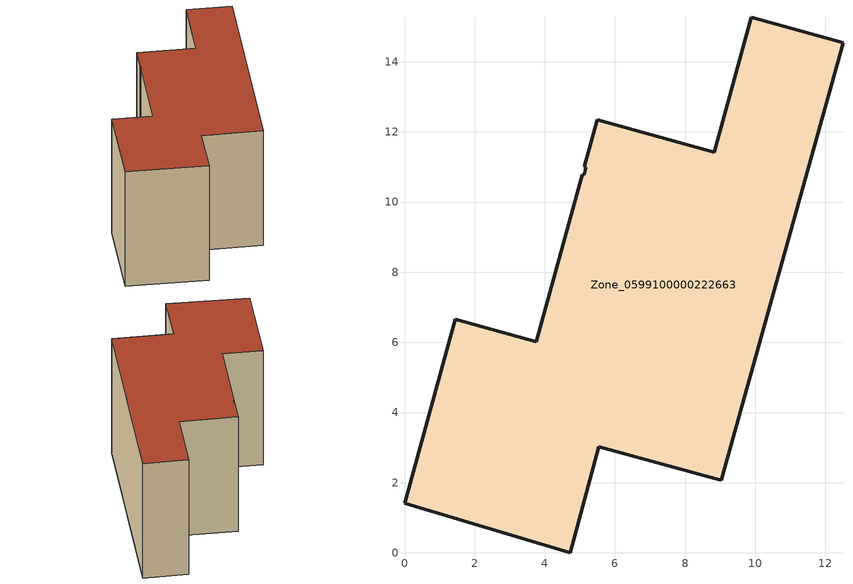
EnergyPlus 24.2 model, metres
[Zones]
Zone_0599100000222663
 floor ground (C_G): 8.83,11.42 9.89,15.27 12.5,14.55 9.04,2.06 5.53,3.02 4.72,0 0,1.41 1.45,6.67 3.75,6.01 5.06,10.79 5.13,10.78 5.17,10.98 5.12,11 5.49,12.35 z0
 wall outside (C_F): 5.53,3.02 9.04,2.06 12.5,14.55 9.89,15.27 8.83,11.42 5.49,12.35 5.12,11 5.17,10.98 5.13,10.78 5.06,10.79 3.75,6.01 1.45,6.67 0,1.41 4.72,0 5.53,3.02 z0:8.06
 roof outside (C_R): 8.83,11.42 5.49,12.35 5.12,11 5.17,10.98 5.13,10.78 5.06,10.79 3.75,6.01 1.45,6.67 0,1.41 4.72,0 5.53,3.02 9.04,2.06 12.5,14.55 9.89,15.27 z8.06
[BUILDING]
Pand.0599100000222663: North Axis=0; Terrain=City; Loads Convergence Tolerance Value=0.04; Temperature Convergence Tolerance Value=0.4; Solar Distribution=FullExterior; Maximum Number of Warmup Days=25; Minimum Number of Warmup Days=1
[Site:Location]
Rotterdam.The.Hague.AP_ZH_NLD Design_Conditions: Latitude=51.96; Longitude=4.45; Time Zone=1; Elevation=-4.5
[SITE:GROUNDTEMPERATURE:BUILDINGSURFACE]
18, 18, 18, 18, 18, 18, 18, 18, 18, 18, 18, 18
[MATERIAL] Thermal Absorptance=0.9; Solar Absorptance=0.7; Visible Absorptance=0.7
Name | Roughness | Thickness | Conductivity | Density | Specific Heat
G.TC.1975-1991 | MediumSmooth | 0.15 | 0.288461 | 540 | 1210
F.TC.1975-1991 | Rough | 0.3 | 0.230769 | 1920 | 840
R.TC.1975-1991 | MediumRough | 0.2 | 0.153846 | 1500 | 1000
[CONSTRUCTION]
C_G: G.TC.1975-1991
C_F: F.TC.1975-1991
C_R: R.TC.1975-1991
[ZONE]
Zone_0599100000222663: Type=1; Multiplier=1; Ceiling Height=Autocalculate; Volume=Autocalculate; Floor Area=autocalculate; Part of Total Floor Area=Yes
[ZONEINFILTRATION:DESIGNFLOWRATE]
Infil_Zone_0599100000222663: Zone or ZoneList or Space or SpaceList=Zone_0599100000222663; Schedule=AlwaysOn; Design Flow Rate Calculation Method=Flow/Area; Flow Rate per Floor Area=0.003; Constant Term Coefficient=1; Temperature Term Coefficient=0; Velocity Term Coefficient=0; Velocity Squared Term Coefficient=0
[HVACTEMPLATE:ZONE:IDEALLOADSAIRSYSTEM]
Zone_0599100000222663: Maximum Heating Supply Air Temperature=50; Minimum Cooling Supply Air Temperature=13; Maximum Heating Supply Air Humidity Ratio=0.0156; Minimum Cooling Supply Air Humidity Ratio=0.0077; Heating Limit=NoLimit; Cooling Limit=NoLimit; Dehumidification Control Type=ConstantSensibleHeatRatio; Cooling Sensible Heat Ratio=0.7; Dehumidification Setpoint=60; Humidification Control Type=None; Humidification Setpoint=30; Outdoor Air Method=None; Outdoor Air Flow Rate per Person=0.00944; Outdoor Air Flow Rate per Zone Floor Area=0; Outdoor Air Flow Rate per Zone=0; Demand Controlled Ventilation Type=None; Outdoor Air Economizer Type=NoEconomizer; Heat Recovery Type=None; Sensible Heat Recovery Effectiveness=0.7; Latent Heat Recovery Effectiveness=0.65
[ZONECONTROL:THERMOSTAT]
ThermostatControl_Zone_0599100000222663: Zone or ZoneList=Zone_0599100000222663; Control Type Schedule=DualSetpointControlType; Control 1=Thermostat_Zone_0599100000222663; Temperature Difference Between Cutout And Setpoint=0
[THERMOSTATSETPOINT:DUALSETPOINT]
Thermostat_Zone_0599100000222663: Heating Setpoint Temperature Schedule=HeatingSetpoint_Zone_0599100000222663; Cooling Setpoint Temperature Schedule=CoolingSetpoint_Zone_0599100000222663
[SCHEDULE:COMPACT]
HeatingSetpoint_Zone_0599100000222663: Through: 12/31, For: AllDays, Until: 24:00, 21
CoolingSetpoint_Zone_0599100000222663: Through: 12/31, For: AllDays, Until: 24:00, 24
DualSetpointControlType: Through: 12/31, For: AllDays, Until: 24:00, 4
AlwaysOn: Through: 12/31, For: AllDays, Until: 24:00, 1
